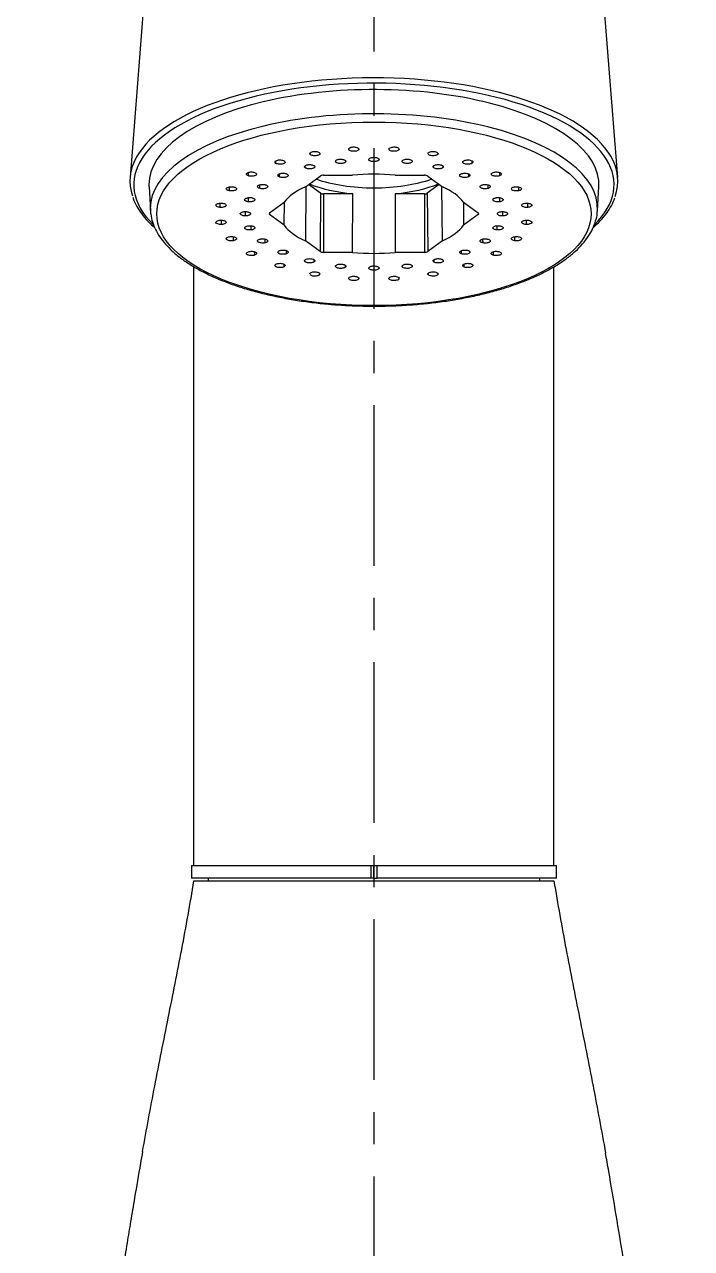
# Model space of a CAD drawing. Extents: x 0 to 1128, y 0 to 827.
# Drawn here: x 191.7 to 243.6, y 543.3 to 638.5 of the extents above; entities that cross this region are included whole.
import ezdxf

# ---------------------------------------------------------------- set-up
doc = ezdxf.new("R2010")
doc.units = 0
doc.header["$LTSCALE"] = 10
doc.header["$MEASUREMENT"] = 0
doc.linetypes.add('CENTER', pattern=[2, 1.25, -0.25, 0.25, -0.25])
doc.layers.get('0').update_dxf_attribs({"linetype": 'CONTINUOUS'})

msp = doc.modelspace()

# ---------------------------------------------------------------- linework, layer by layer
at = {"linetype": 'Continuous'}
for p, q in [((204.847, 689.452), (199.893, 626.624)), ((237.826, 626.624), (232.872, 689.452)), ((213.537, 625.905), (214.674, 626.737)), ((214.933, 626.801), (217.206, 626.801)), ((220.512, 626.801), (222.785, 626.801)), ((223.045, 626.737), (224.182, 625.905)), ((201.365, 625.885), (201.471, 624.05)), ((213.57, 625.929), (213.537, 621.695)), ((214.711, 625.404), (213.782, 626.084)), ((223.937, 626.084), (223.007, 625.404)), ((224.182, 621.695), (224.149, 625.929)), ((236.248, 624.05), (236.354, 625.885)), ((210.748, 623.863), (211.884, 624.695)), ((211.884, 622.905), (211.9, 624.717)), ((214.711, 625.404), (214.674, 620.863)), ((217.211, 625.349), (214.933, 625.349)), ((214.933, 625.349), (214.933, 620.799)), ((217.206, 620.799), (217.211, 625.349)), ((220.507, 625.349), (220.512, 620.799)), ((222.785, 625.349), (220.507, 625.349)), ((222.785, 625.349), (222.785, 620.799)), ((223.007, 625.404), (223.045, 620.863)), ((225.819, 624.717), (225.835, 622.905)), ((225.835, 624.695), (226.971, 623.863)), ((210.749, 623.864), (210.748, 623.737)), ((211.884, 622.905), (210.748, 623.737)), ((226.971, 623.737), (225.835, 622.905)), ((226.97, 623.864), (226.971, 623.737)), ((214.674, 620.863), (213.537, 621.695)), ((224.182, 621.695), (223.045, 620.863)), ((217.206, 620.799), (214.933, 620.799)), ((222.785, 620.799), (220.512, 620.799)), ((204.859, 573.102), (204.859, 619.681)), ((232.859, 573.102), (232.859, 619.681)), ((204.659, 573.102), (204.659, 572.102)), ((204.659, 573.102), (218.609, 573.102)), ((218.609, 573.102), (218.609, 572.102)), ((218.859, 573.102), (219.11, 573.102)), ((218.859, 572.102), (218.859, 573.102)), ((219.109, 572.102), (219.109, 573.102)), ((219.109, 573.102), (233.059, 573.102)), ((233.059, 572.102), (233.059, 573.102)), ((218.609, 572.102), (204.659, 572.102)), ((205.959, 572.102), (205.959, 571.902)), ((218.859, 572.102), (218.609, 572.102)), ((218.859, 572.102), (219.11, 572.102)), ((218.859, 572.102), (218.859, 571.902)), ((233.059, 572.102), (219.109, 572.102)), ((231.759, 571.902), (231.759, 572.102))]:
    msp.add_line(p, q, dxfattribs=at)
for centre, major_axis, start_param, end_param in [((218.859, 626.357), (-18.977, 0), 3.382676, 6.048801), ((218.859, 626.066), (18.678, 0), 0.909548, 2.208594), ((218.859, 626.066), (-17.5, 0), 3.117245, 6.283185), ((218.859, 626.066), (18.678, 0), 2.208594, 3.546811), ((218.859, 626.066), (18.678, 0), 5.875991, 7.192733), ((218.859, 624.229), (-17.394, 0), 3.117245, 6.283185), ((218.859, 626.357), (-18.977, 0), 6.048801, 6.428817), ((218.859, 626.357), (-18.977, 0), 2.990721, 3.382676), ((214.933, 626.674), (-0.3, 0), 4.712389, 5.759587), ((218.859, 623.8), (-7.29, 0), 4.483645, 4.941133), ((222.785, 626.674), (-0.3, 0), 3.665191, 4.712389), ((218.859, 626.066), (-17.5, 0), 0, 0.024347), ((218.859, 623.8), (-7.29, 0), 5.530843, 5.98833), ((218.859, 628.332), (7.246, 0), 3.946482, 4.482955), ((218.859, 628.785), (-7.025, 0), 0.87513, 1.570796), ((218.859, 628.785), (-7.025, 0), 1.570796, 2.266463), ((218.859, 628.332), (7.246, 0), 4.941823, 5.478296), ((218.859, 623.8), (-7.29, 0), 3.436448, 3.893935), ((214.933, 625.458), (-0.256, 0), 0.523599, 1.570796), ((222.785, 625.458), (-0.256, 0), 1.570796, 2.617994), ((218.859, 624.229), (-17.394, 0), 0, 0.016592), ((218.859, 624.229), (-17.394, 0), 0.016592, 0.024347), ((211.007, 623.8), (-0.3, 0), 5.759587, 6.806784), ((226.711, 623.8), (-0.3, 0), 2.617994, 3.665191), ((218.859, 624.229), (-17.394, 0), 3.107232, 3.117245), ((218.859, 623.8), (-7.29, 0), 0.294855, 0.752342), ((218.859, 623.8), (-7.29, 0), 2.38925, 2.846738), ((214.933, 620.926), (-0.3, 0), 0.523599, 1.570796), ((222.785, 620.926), (-0.3, 0), 1.570796, 2.617994), ((218.859, 623.8), (-7.29, 0), 1.342053, 1.79954)]:
    msp.add_ellipse(centre, major_axis=major_axis, ratio=0.422618, start_param=start_param, end_param=end_param, dxfattribs=at)
msp.add_ellipse((218.859, 623.8), major_axis=(-16.894, 0), ratio=0.422618, dxfattribs=at)
at = {"color": 1, "linetype": 'CENTER'}
msp.add_open_spline([(218.859, 784.945), (218.859, 705.348), (218.859, 700.348), (218.859, 280.794)], degree=1, knots=[-0.749312, -0.749312, 0, 0.050224, 0.989614, 0.989614], dxfattribs=at)
at = {"linetype": 'Continuous'}
for points, degree in [([(213.898, 628.421), (213.858, 628.462), (213.873, 628.556), (214.096, 628.66), (214.428, 628.653), (214.597, 628.591), (214.637, 628.55)], 3), ([(213.898, 628.421), (213.897, 628.452), (213.895, 628.483), (213.894, 628.514)], 3), ([(216.897, 628.806), (216.883, 628.85), (216.956, 628.939), (217.235, 629.016), (217.551, 628.972), (217.676, 628.894), (217.69, 628.85)], 3), ([(220.029, 628.85), (220.043, 628.894), (220.168, 628.972), (220.484, 629.016), (220.763, 628.939), (220.836, 628.85), (220.822, 628.806)], 3), ([(223.052, 628.479), (223.05, 628.503), (223.06, 628.528), (223.082, 628.55)], 3), ([(223.082, 628.55), (223.122, 628.591), (223.291, 628.653), (223.623, 628.66), (223.845, 628.556), (223.861, 628.462), (223.821, 628.421)], 3), ([(223.825, 628.514), (223.823, 628.483), (223.822, 628.452), (223.821, 628.421)], 3), ([(211.237, 627.72), (211.173, 627.756), (211.131, 627.848), (211.282, 627.973), (211.607, 628.003), (211.808, 627.961), (211.872, 627.926)], 3), ([(211.237, 627.72), (211.235, 627.779), (211.233, 627.838), (211.232, 627.896)], 3), ([(213.513, 627.375), (213.512, 627.428), (213.511, 627.481), (213.51, 627.534)], 3), ([(215.885, 627.838), (215.885, 627.855), (215.884, 627.873), (215.884, 627.89)], 3), ([(221.835, 627.896), (221.835, 627.877), (221.834, 627.858), (221.834, 627.838)], 3), ([(224.208, 627.533), (224.208, 627.48), (224.207, 627.428), (224.206, 627.375)], 3), ([(225.847, 627.926), (225.911, 627.961), (226.112, 628.003), (226.437, 627.973), (226.588, 627.848), (226.546, 627.756), (226.482, 627.72)], 3), ([(226.487, 627.896), (226.486, 627.838), (226.484, 627.779), (226.482, 627.72)], 3), ([(209.096, 626.753), (209.013, 626.78), (208.915, 626.865), (208.984, 627.002), (209.28, 627.066), (209.5, 627.048), (209.583, 627.021)], 3), ([(209.096, 626.753), (209.094, 626.837), (209.092, 626.922), (209.09, 627.006)], 3), ([(211.506, 626.669), (211.504, 626.747), (211.503, 626.826), (211.502, 626.904)], 3), ([(223.459, 627.466), (223.46, 627.458), (223.46, 627.45)], 2), ([(226.217, 626.905), (226.216, 626.826), (226.214, 626.747), (226.213, 626.669)], 3), ([(228.136, 627.021), (228.219, 627.048), (228.439, 627.066), (228.735, 627.002), (228.804, 626.865), (228.706, 626.78), (228.623, 626.753)], 3), ([(228.629, 627.006), (228.627, 626.922), (228.625, 626.837), (228.623, 626.753)], 3), ([(207.62, 625.585), (207.523, 625.601), (207.377, 625.673), (207.359, 625.813), (207.606, 625.907), (207.829, 625.914), (207.926, 625.897)], 3), ([(207.62, 625.585), (207.618, 625.687), (207.617, 625.789), (207.615, 625.891)], 3), ([(209.999, 625.767), (209.998, 625.862), (209.997, 625.958), (209.996, 626.053)], 3), ([(227.722, 626.053), (227.722, 625.957), (227.721, 625.862), (227.72, 625.767)], 3), ([(229.793, 625.897), (229.89, 625.914), (230.113, 625.907), (230.36, 625.813), (230.342, 625.673), (230.196, 625.601), (230.099, 625.585)], 3), ([(230.104, 625.891), (230.102, 625.789), (230.101, 625.687), (230.099, 625.585)], 3), ([(209.097, 624.73), (209.096, 624.838), (209.096, 624.946), (209.095, 625.054)], 3), ([(228.624, 625.053), (228.623, 624.945), (228.623, 624.838), (228.622, 624.73)], 3), ([(206.91, 624.294), (206.806, 624.3), (206.621, 624.353), (206.518, 624.487), (206.699, 624.604), (206.91, 624.635), (207.014, 624.63)], 3), ([(206.91, 624.294), (206.909, 624.402), (206.909, 624.509), (206.908, 624.616)], 3), ([(208.859, 623.631), (208.859, 623.744), (208.859, 623.856), (208.859, 623.969)], 3), ([(228.859, 623.969), (228.859, 623.856), (228.859, 623.744), (228.859, 623.631)], 3), ([(230.705, 624.63), (230.808, 624.635), (231.02, 624.604), (231.201, 624.487), (231.098, 624.353), (230.913, 624.3), (230.809, 624.294)], 3), ([(230.811, 624.616), (230.81, 624.509), (230.81, 624.402), (230.809, 624.294)], 3), ([(207.014, 622.97), (206.91, 622.965), (206.699, 622.996), (206.518, 623.113), (206.621, 623.247), (206.806, 623.3), (206.91, 623.306)], 3), ([(207.014, 622.97), (207.015, 623.078), (207.015, 623.186), (207.016, 623.294)], 3), ([(209.304, 622.543), (209.304, 622.651), (209.305, 622.759), (209.305, 622.867)], 3), ([(228.414, 622.867), (228.414, 622.759), (228.415, 622.651), (228.415, 622.543)], 3), ([(230.703, 623.294), (230.703, 623.186), (230.704, 623.078), (230.705, 622.97)], 3), ([(230.809, 623.306), (230.913, 623.3), (231.098, 623.247), (231.201, 623.113), (231.02, 622.996), (230.808, 622.965), (230.705, 622.97)], 3), ([(207.926, 621.703), (207.829, 621.686), (207.606, 621.693), (207.359, 621.787), (207.377, 621.927), (207.523, 621.998), (207.62, 622.015)], 3), ([(207.926, 621.703), (207.928, 621.807), (207.929, 621.91), (207.931, 622.013)], 3), ([(210.399, 621.54), (210.4, 621.637), (210.401, 621.734), (210.402, 621.831)], 3), ([(227.317, 621.831), (227.318, 621.734), (227.319, 621.637), (227.32, 621.54)], 3), ([(229.788, 622.013), (229.79, 621.91), (229.791, 621.807), (229.793, 621.703)], 3), ([(230.099, 622.015), (230.196, 621.998), (230.342, 621.927), (230.36, 621.787), (230.113, 621.693), (229.89, 621.686), (229.793, 621.703)], 3), ([(212.071, 620.692), (212.072, 620.77), (212.073, 620.848), (212.074, 620.927)], 3), ([(225.644, 620.926), (225.646, 620.848), (225.647, 620.77), (225.648, 620.692)], 3), ([(209.583, 620.579), (209.5, 620.552), (209.28, 620.534), (208.984, 620.598), (208.915, 620.735), (209.013, 620.82), (209.096, 620.847)], 3), ([(209.583, 620.579), (209.585, 620.663), (209.587, 620.748), (209.589, 620.832)], 3), ([(214.206, 620.055), (214.207, 620.11), (214.208, 620.164), (214.209, 620.218)], 3), ([(223.51, 620.222), (223.511, 620.166), (223.512, 620.111), (223.513, 620.055)], 3), ([(228.13, 620.832), (228.132, 620.748), (228.134, 620.663), (228.136, 620.579)], 3), ([(228.623, 620.847), (228.706, 620.82), (228.804, 620.735), (228.735, 620.598), (228.439, 620.534), (228.219, 620.552), (228.136, 620.579)], 3), ([(211.872, 619.674), (211.808, 619.639), (211.607, 619.597), (211.282, 619.626), (211.131, 619.752), (211.173, 619.844), (211.237, 619.879)], 3), ([(211.872, 619.674), (211.873, 619.733), (211.875, 619.793), (211.877, 619.853)], 3), ([(213.872, 619.117), (213.87, 619.138), (213.878, 619.16), (213.898, 619.179)], 3), ([(214.637, 619.05), (214.638, 619.082), (214.639, 619.114), (214.64, 619.147)], 3), ([(216.658, 619.674), (216.658, 619.701), (216.659, 619.727), (216.659, 619.754)], 3), ([(221.06, 619.749), (221.06, 619.724), (221.061, 619.699), (221.061, 619.674)], 3), ([(223.079, 619.147), (223.08, 619.114), (223.081, 619.082), (223.082, 619.05)], 3), ([(223.821, 619.179), (223.861, 619.138), (223.845, 619.044), (223.623, 618.94), (223.291, 618.947), (223.122, 619.009), (223.082, 619.05)], 3), ([(225.842, 619.853), (225.844, 619.793), (225.845, 619.733), (225.847, 619.674)], 3), ([(226.482, 619.879), (226.546, 619.844), (226.588, 619.752), (226.437, 619.626), (226.112, 619.597), (225.911, 619.639), (225.847, 619.674)], 3), ([(217.69, 618.75), (217.676, 618.706), (217.551, 618.628), (217.235, 618.584), (216.956, 618.661), (216.883, 618.75), (216.897, 618.794)], 3), ([(220.026, 618.823), (220.027, 618.799), (220.028, 618.774), (220.029, 618.75)], 3), ([(220.822, 618.794), (220.836, 618.75), (220.763, 618.661), (220.484, 618.584), (220.168, 618.628), (220.043, 618.706), (220.029, 618.75)], 3)]:
    msp.add_open_spline(points, degree=degree, dxfattribs=at)
for points, degree, knots in [([(214.637, 628.55), (214.677, 628.509), (214.677, 628.438), (214.557, 628.363), (214.424, 628.325), (214.267, 628.312), (214.058, 628.329), (213.938, 628.38), (213.898, 628.421)], 3, [0, 0, 0, 0, 0.25, 0.375, 0.5, 0.625, 0.75, 1, 1, 1, 1]), ([(217.69, 628.85), (217.703, 628.806), (217.659, 628.737), (217.498, 628.678), (217.347, 628.656), (217.187, 628.661), (216.995, 628.7), (216.91, 628.762), (216.897, 628.806)], 3, [0, 0, 0, 0, 0.25, 0.375, 0.5, 0.625, 0.75, 1, 1, 1, 1]), ([(220.822, 628.806), (220.809, 628.762), (220.724, 628.7), (220.532, 628.661), (220.372, 628.656), (220.221, 628.678), (220.06, 628.737), (220.016, 628.806), (220.029, 628.85)], 3, [0, 0, 0, 0, 0.25, 0.375, 0.5, 0.625, 0.75, 1, 1, 1, 1]), ([(211.872, 627.926), (211.935, 627.891), (211.979, 627.822), (211.909, 627.737), (211.804, 627.686), (211.66, 627.656), (211.448, 627.65), (211.301, 627.685), (211.237, 627.72)], 3, [0, 0, 0, 0, 0.25, 0.375, 0.5, 0.625, 0.75, 1, 1, 1, 1]), ([(213.513, 627.375), (213.493, 627.39), (213.479, 627.407), (213.465, 627.441), (213.464, 627.458), (213.474, 627.494), (213.487, 627.514), (213.527, 627.551), (213.556, 627.57), (213.619, 627.596), (213.651, 627.605), (213.719, 627.619), (213.756, 627.623), (213.833, 627.627), (213.874, 627.627), (213.962, 627.621), (214.01, 627.614), (214.098, 627.595), (214.139, 627.581), (214.185, 627.559), (214.196, 627.552), (214.206, 627.544)], 3, [0, 0, 0, 0, 0.098419, 0.098419, 0.19608, 0.19608, 0.308437, 0.308437, 0.432746, 0.432746, 0.523463, 0.523463, 0.613899, 0.613899, 0.711966, 0.711966, 0.829314, 0.829314, 0.952921, 0.952921, 1, 1, 1, 1]), ([(214.206, 627.544), (214.228, 627.528), (214.244, 627.51), (214.26, 627.472), (214.261, 627.453), (214.248, 627.415), (214.233, 627.397), (214.19, 627.364), (214.163, 627.349), (214.097, 627.323), (214.057, 627.312), (213.975, 627.297), (213.931, 627.293), (213.842, 627.29), (213.796, 627.292), (213.709, 627.302), (213.668, 627.311), (213.594, 627.332), (213.562, 627.346), (213.527, 627.366), (213.52, 627.37), (213.513, 627.375)], 3, [0, 0, 0, 0, 0.108268, 0.108268, 0.215005, 0.215005, 0.324394, 0.324394, 0.429287, 0.429287, 0.539796, 0.539796, 0.644341, 0.644341, 0.753781, 0.753781, 0.860706, 0.860706, 0.967663, 0.967663, 1, 1, 1, 1]), ([(215.885, 627.838), (215.874, 627.855), (215.871, 627.873), (215.878, 627.907), (215.888, 627.923), (215.92, 627.958), (215.944, 627.975), (216.006, 628.007), (216.045, 628.021), (216.123, 628.04), (216.159, 628.045), (216.232, 628.051), (216.271, 628.051), (216.348, 628.046), (216.388, 628.041), (216.469, 628.026), (216.511, 628.015), (216.584, 627.986), (216.616, 627.969), (216.646, 627.942), (216.653, 627.934), (216.658, 627.926)], 3, [0, 0, 0, 0, 0.098419, 0.098419, 0.19608, 0.19608, 0.308437, 0.308437, 0.432746, 0.432746, 0.523463, 0.523463, 0.613899, 0.613899, 0.711966, 0.711966, 0.829314, 0.829314, 0.952921, 0.952921, 1, 1, 1, 1]), ([(216.658, 627.926), (216.669, 627.907), (216.673, 627.888), (216.666, 627.85), (216.655, 627.831), (216.619, 627.797), (216.593, 627.78), (216.532, 627.753), (216.496, 627.741), (216.417, 627.724), (216.372, 627.717), (216.283, 627.712), (216.238, 627.713), (216.151, 627.72), (216.107, 627.727), (216.029, 627.746), (215.994, 627.759), (215.937, 627.788), (215.914, 627.804), (215.893, 627.827), (215.888, 627.833), (215.885, 627.838)], 3, [0, 0, 0, 0, 0.108268, 0.108268, 0.215005, 0.215005, 0.324394, 0.324394, 0.429287, 0.429287, 0.539796, 0.539796, 0.644341, 0.644341, 0.753781, 0.753781, 0.860706, 0.860706, 0.967663, 0.967663, 1, 1, 1, 1]), ([(218.459, 628.026), (218.459, 628.043), (218.467, 628.061), (218.495, 628.093), (218.515, 628.108), (218.566, 628.137), (218.6, 628.151), (218.679, 628.176), (218.727, 628.185), (218.812, 628.195), (218.851, 628.196), (218.925, 628.193), (218.962, 628.189), (219.034, 628.176), (219.069, 628.167), (219.139, 628.144), (219.172, 628.128), (219.225, 628.093), (219.245, 628.072), (219.258, 628.043), (219.259, 628.034), (219.259, 628.026)], 3, [0, 0, 0, 0, 0.098419, 0.098419, 0.19608, 0.19608, 0.308437, 0.308437, 0.432746, 0.432746, 0.523463, 0.523463, 0.613899, 0.613899, 0.711966, 0.711966, 0.829314, 0.829314, 0.952921, 0.952921, 1, 1, 1, 1]), ([(219.259, 628.026), (219.259, 628.007), (219.251, 627.988), (219.221, 627.952), (219.199, 627.935), (219.143, 627.905), (219.108, 627.892), (219.032, 627.873), (218.99, 627.866), (218.903, 627.857), (218.856, 627.856), (218.767, 627.861), (218.724, 627.866), (218.644, 627.883), (218.605, 627.894), (218.542, 627.921), (218.517, 627.937), (218.479, 627.972), (218.466, 627.99), (218.46, 628.015), (218.459, 628.02), (218.459, 628.026)], 3, [0, 0, 0, 0, 0.108268, 0.108268, 0.215005, 0.215005, 0.324394, 0.324394, 0.429287, 0.429287, 0.539796, 0.539796, 0.644341, 0.644341, 0.753781, 0.753781, 0.860706, 0.860706, 0.967663, 0.967663, 1, 1, 1, 1]), ([(221.834, 627.838), (221.822, 627.82), (221.803, 627.802), (221.752, 627.771), (221.72, 627.757), (221.648, 627.735), (221.606, 627.726), (221.52, 627.715), (221.476, 627.713), (221.386, 627.714), (221.34, 627.718), (221.257, 627.733), (221.219, 627.743), (221.151, 627.767), (221.121, 627.782), (221.077, 627.816), (221.062, 627.834), (221.047, 627.871), (221.046, 627.89), (221.055, 627.915), (221.058, 627.92), (221.061, 627.926)], 3, [0, 0, 0, 0, 0.108268, 0.108268, 0.215005, 0.215005, 0.324394, 0.324394, 0.429287, 0.429287, 0.539796, 0.539796, 0.644341, 0.644341, 0.753781, 0.753781, 0.860706, 0.860706, 0.967663, 0.967663, 1, 1, 1, 1]), ([(221.061, 627.926), (221.072, 627.942), (221.09, 627.958), (221.136, 627.986), (221.165, 627.999), (221.233, 628.022), (221.274, 628.032), (221.365, 628.046), (221.417, 628.05), (221.505, 628.05), (221.543, 628.047), (221.613, 628.036), (221.647, 628.028), (221.708, 628.008), (221.737, 627.995), (221.789, 627.965), (221.812, 627.946), (221.842, 627.906), (221.849, 627.884), (221.842, 627.855), (221.839, 627.846), (221.834, 627.838)], 3, [0, 0, 0, 0, 0.098419, 0.098419, 0.19608, 0.19608, 0.308437, 0.308437, 0.432746, 0.432746, 0.523463, 0.523463, 0.613899, 0.613899, 0.711966, 0.711966, 0.829314, 0.829314, 0.952921, 0.952921, 1, 1, 1, 1]), ([(223.821, 628.421), (223.781, 628.38), (223.661, 628.329), (223.452, 628.312), (223.294, 628.325), (223.162, 628.363), (223.102, 628.4), (223.082, 628.421)], 3, [0, 0, 0, 0, 0.333354, 0.500032, 0.666709, 0.833386, 1, 1, 1, 1]), ([(224.206, 627.375), (224.183, 627.359), (224.153, 627.344), (224.085, 627.319), (224.046, 627.309), (223.962, 627.295), (223.916, 627.292), (223.827, 627.291), (223.783, 627.293), (223.697, 627.304), (223.655, 627.313), (223.584, 627.336), (223.553, 627.35), (223.503, 627.381), (223.483, 627.399), (223.461, 627.436), (223.457, 627.456), (223.465, 627.493), (223.476, 627.512), (223.5, 627.534), (223.506, 627.539), (223.513, 627.544)], 3, [0, 0, 0, 0, 0.108268, 0.108268, 0.215005, 0.215005, 0.324394, 0.324394, 0.429287, 0.429287, 0.539796, 0.539796, 0.644341, 0.644341, 0.753781, 0.753781, 0.860706, 0.860706, 0.967663, 0.967663, 1, 1, 1, 1]), ([(223.513, 627.544), (223.533, 627.559), (223.561, 627.573), (223.622, 627.595), (223.658, 627.604), (223.737, 627.618), (223.783, 627.623), (223.88, 627.627), (223.933, 627.626), (224.018, 627.616), (224.053, 627.609), (224.114, 627.591), (224.141, 627.579), (224.188, 627.553), (224.208, 627.538), (224.24, 627.503), (224.251, 627.482), (224.255, 627.44), (224.248, 627.418), (224.224, 627.39), (224.216, 627.383), (224.206, 627.375)], 3, [0, 0, 0, 0, 0.098419, 0.098419, 0.19608, 0.19608, 0.308437, 0.308437, 0.432746, 0.432746, 0.523463, 0.523463, 0.613899, 0.613899, 0.711966, 0.711966, 0.829314, 0.829314, 0.952921, 0.952921, 1, 1, 1, 1]), ([(226.482, 627.72), (226.418, 627.685), (226.271, 627.65), (226.059, 627.656), (225.914, 627.686), (225.81, 627.737), (225.74, 627.822), (225.783, 627.891), (225.847, 627.926)], 3, [0, 0, 0, 0, 0.25, 0.375, 0.5, 0.625, 0.75, 1, 1, 1, 1]), ([(209.583, 627.021), (209.666, 626.994), (209.75, 626.932), (209.735, 626.842), (209.665, 626.782), (209.544, 626.737), (209.342, 626.708), (209.179, 626.726), (209.096, 626.753)], 3, [0, 0, 0, 0, 0.25, 0.375, 0.5, 0.625, 0.75, 1, 1, 1, 1]), ([(211.506, 626.669), (211.477, 626.681), (211.453, 626.695), (211.419, 626.726), (211.408, 626.743), (211.395, 626.779), (211.395, 626.799), (211.411, 626.84), (211.428, 626.861), (211.473, 626.893), (211.498, 626.906), (211.555, 626.926), (211.588, 626.934), (211.661, 626.947), (211.701, 626.951), (211.789, 626.955), (211.839, 626.954), (211.936, 626.945), (211.984, 626.936), (212.042, 626.919), (212.057, 626.914), (212.071, 626.908)], 3, [0, 0, 0, 0, 0.098419, 0.098419, 0.19608, 0.19608, 0.308437, 0.308437, 0.432746, 0.432746, 0.523463, 0.523463, 0.613899, 0.613899, 0.711966, 0.711966, 0.829314, 0.829314, 0.952921, 0.952921, 1, 1, 1, 1]), ([(212.071, 626.908), (212.103, 626.894), (212.13, 626.878), (212.168, 626.844), (212.181, 626.826), (212.191, 626.788), (212.188, 626.768), (212.167, 626.731), (212.15, 626.714), (212.102, 626.682), (212.07, 626.667), (211.999, 626.644), (211.96, 626.635), (211.876, 626.622), (211.83, 626.619), (211.739, 626.62), (211.694, 626.623), (211.611, 626.636), (211.571, 626.645), (211.525, 626.661), (211.515, 626.665), (211.506, 626.669)], 3, [0, 0, 0, 0, 0.108268, 0.108268, 0.215005, 0.215005, 0.324394, 0.324394, 0.429287, 0.429287, 0.539796, 0.539796, 0.644341, 0.644341, 0.753781, 0.753781, 0.860706, 0.860706, 0.967663, 0.967663, 1, 1, 1, 1]), ([(226.213, 626.669), (226.181, 626.655), (226.143, 626.644), (226.063, 626.628), (226.019, 626.622), (225.929, 626.618), (225.882, 626.619), (225.796, 626.628), (225.754, 626.636), (225.678, 626.656), (225.643, 626.669), (225.588, 626.699), (225.567, 626.716), (225.538, 626.751), (225.53, 626.771), (225.531, 626.809), (225.54, 626.828), (225.57, 626.863), (225.592, 626.88), (225.629, 626.899), (225.638, 626.904), (225.648, 626.908)], 3, [0, 0, 0, 0, 0.108268, 0.108268, 0.215005, 0.215005, 0.324394, 0.324394, 0.429287, 0.429287, 0.539796, 0.539796, 0.644341, 0.644341, 0.753781, 0.753781, 0.860706, 0.860706, 0.967663, 0.967663, 1, 1, 1, 1]), ([(225.648, 626.908), (225.676, 626.92), (225.711, 626.93), (225.784, 626.944), (225.824, 626.949), (225.909, 626.955), (225.957, 626.954), (226.053, 626.948), (226.103, 626.941), (226.179, 626.922), (226.209, 626.911), (226.257, 626.887), (226.276, 626.873), (226.305, 626.842), (226.315, 626.825), (226.324, 626.788), (226.322, 626.767), (226.301, 626.726), (226.28, 626.705), (226.24, 626.681), (226.227, 626.675), (226.213, 626.669)], 3, [0, 0, 0, 0, 0.098419, 0.098419, 0.19608, 0.19608, 0.308437, 0.308437, 0.432746, 0.432746, 0.523463, 0.523463, 0.613899, 0.613899, 0.711966, 0.711966, 0.829314, 0.829314, 0.952921, 0.952921, 1, 1, 1, 1]), ([(228.623, 626.753), (228.54, 626.726), (228.376, 626.708), (228.175, 626.737), (228.054, 626.782), (227.984, 626.842), (227.969, 626.932), (228.053, 626.994), (228.136, 627.021)], 3, [0, 0, 0, 0, 0.25, 0.375, 0.5, 0.625, 0.75, 1, 1, 1, 1]), ([(207.926, 625.897), (208.023, 625.88), (208.142, 625.829), (208.182, 625.741), (208.152, 625.674), (208.062, 625.618), (207.886, 625.568), (207.717, 625.568), (207.62, 625.585)], 3, [0, 0, 0, 0, 0.25, 0.375, 0.5, 0.625, 0.75, 1, 1, 1, 1]), ([(209.999, 625.767), (209.964, 625.775), (209.932, 625.787), (209.88, 625.813), (209.859, 625.828), (209.825, 625.861), (209.813, 625.881), (209.803, 625.922), (209.807, 625.944), (209.831, 625.98), (209.847, 625.995), (209.89, 626.021), (209.917, 626.032), (209.979, 626.052), (210.015, 626.06), (210.098, 626.074), (210.147, 626.078), (210.246, 626.08), (210.298, 626.077), (210.364, 626.067), (210.382, 626.064), (210.399, 626.059)], 3, [0, 0, 0, 0, 0.098419, 0.098419, 0.19608, 0.19608, 0.308437, 0.308437, 0.432746, 0.432746, 0.523463, 0.523463, 0.613899, 0.613899, 0.711966, 0.711966, 0.829314, 0.829314, 0.952921, 0.952921, 1, 1, 1, 1]), ([(210.399, 626.059), (210.438, 626.05), (210.474, 626.037), (210.532, 626.008), (210.555, 625.992), (210.588, 625.957), (210.598, 625.937), (210.6, 625.899), (210.594, 625.881), (210.567, 625.844), (210.546, 625.827), (210.492, 625.796), (210.459, 625.784), (210.385, 625.762), (210.343, 625.754), (210.255, 625.745), (210.21, 625.743), (210.121, 625.746), (210.076, 625.751), (210.023, 625.761), (210.011, 625.764), (209.999, 625.767)], 3, [0, 0, 0, 0, 0.108268, 0.108268, 0.215005, 0.215005, 0.324394, 0.324394, 0.429287, 0.429287, 0.539796, 0.539796, 0.644341, 0.644341, 0.753781, 0.753781, 0.860706, 0.860706, 0.967663, 0.967663, 1, 1, 1, 1]), ([(227.72, 625.767), (227.681, 625.757), (227.637, 625.75), (227.549, 625.744), (227.503, 625.743), (227.414, 625.749), (227.37, 625.755), (227.291, 625.773), (227.256, 625.785), (227.195, 625.813), (227.169, 625.829), (227.135, 625.864), (227.124, 625.883), (227.118, 625.92), (227.122, 625.94), (227.147, 625.977), (227.166, 625.994), (227.217, 626.025), (227.249, 626.039), (227.296, 626.053), (227.308, 626.057), (227.32, 626.059)], 3, [0, 0, 0, 0, 0.108268, 0.108268, 0.215005, 0.215005, 0.324394, 0.324394, 0.429287, 0.429287, 0.539796, 0.539796, 0.644341, 0.644341, 0.753781, 0.753781, 0.860706, 0.860706, 0.967663, 0.967663, 1, 1, 1, 1]), ([(227.32, 626.059), (227.355, 626.068), (227.394, 626.074), (227.474, 626.08), (227.515, 626.08), (227.601, 626.076), (227.647, 626.071), (227.736, 626.054), (227.779, 626.041), (227.841, 626.015), (227.863, 626.001), (227.895, 625.973), (227.905, 625.957), (227.915, 625.924), (227.914, 625.907), (227.9, 625.87), (227.885, 625.85), (227.839, 625.812), (227.807, 625.795), (227.753, 625.776), (227.737, 625.771), (227.72, 625.767)], 3, [0, 0, 0, 0, 0.098419, 0.098419, 0.19608, 0.19608, 0.308437, 0.308437, 0.432746, 0.432746, 0.523463, 0.523463, 0.613899, 0.613899, 0.711966, 0.711966, 0.829314, 0.829314, 0.952921, 0.952921, 1, 1, 1, 1]), ([(230.099, 625.585), (230.002, 625.568), (229.833, 625.568), (229.656, 625.618), (229.566, 625.674), (229.537, 625.741), (229.577, 625.829), (229.696, 625.88), (229.793, 625.897)], 3, [0, 0, 0, 0, 0.25, 0.375, 0.5, 0.625, 0.75, 1, 1, 1, 1]), ([(200.104, 625.094), (200.115, 625.055), (200.185, 624.812), (200.408, 624.375), (200.783, 623.788), (201.255, 623.229), (201.625, 622.871), (201.818, 622.701)], 3, [0, 0, 0, 0, 0.046528, 0.285707, 0.52718, 0.77093, 1, 1, 1, 1]), ([(209.097, 624.73), (209.058, 624.735), (209.02, 624.743), (208.954, 624.762), (208.924, 624.774), (208.87, 624.803), (208.847, 624.82), (208.812, 624.859), (208.802, 624.881), (208.803, 624.918), (208.81, 624.934), (208.835, 624.964), (208.854, 624.978), (208.902, 625.004), (208.932, 625.016), (209.004, 625.038), (209.048, 625.048), (209.143, 625.06), (209.195, 625.063), (209.265, 625.061), (209.285, 625.059), (209.304, 625.057)], 3, [0, 0, 0, 0, 0.098419, 0.098419, 0.19608, 0.19608, 0.308437, 0.308437, 0.432746, 0.432746, 0.523463, 0.523463, 0.613899, 0.613899, 0.711966, 0.711966, 0.829314, 0.829314, 0.952921, 0.952921, 1, 1, 1, 1]), ([(209.304, 625.057), (209.347, 625.052), (209.389, 625.044), (209.463, 625.022), (209.496, 625.009), (209.55, 624.978), (209.57, 624.961), (209.595, 624.924), (209.601, 624.906), (209.598, 624.868), (209.588, 624.848), (209.554, 624.813), (209.53, 624.797), (209.472, 624.769), (209.436, 624.756), (209.358, 624.737), (209.314, 624.731), (209.227, 624.724), (209.181, 624.724), (209.123, 624.728), (209.11, 624.729), (209.097, 624.73)], 3, [0, 0, 0, 0, 0.108268, 0.108268, 0.215005, 0.215005, 0.324394, 0.324394, 0.429287, 0.429287, 0.539796, 0.539796, 0.644341, 0.644341, 0.753781, 0.753781, 0.860706, 0.860706, 0.967663, 0.967663, 1, 1, 1, 1]), ([(228.622, 624.73), (228.579, 624.726), (228.532, 624.724), (228.443, 624.727), (228.399, 624.732), (228.316, 624.747), (228.277, 624.758), (228.213, 624.784), (228.186, 624.799), (228.143, 624.832), (228.129, 624.851), (228.117, 624.889), (228.118, 624.908), (228.135, 624.945), (228.151, 624.963), (228.197, 624.996), (228.227, 625.011), (228.295, 625.035), (228.335, 625.045), (228.389, 625.054), (228.402, 625.056), (228.415, 625.057)], 3, [0, 0, 0, 0, 0.108268, 0.108268, 0.215005, 0.215005, 0.324394, 0.324394, 0.429287, 0.429287, 0.539796, 0.539796, 0.644341, 0.644341, 0.753781, 0.753781, 0.860706, 0.860706, 0.967663, 0.967663, 1, 1, 1, 1]), ([(228.415, 625.057), (228.454, 625.062), (228.496, 625.063), (228.577, 625.06), (228.617, 625.056), (228.697, 625.042), (228.738, 625.032), (228.813, 625.006), (228.848, 624.989), (228.891, 624.957), (228.905, 624.941), (228.918, 624.91), (228.918, 624.894), (228.907, 624.861), (228.896, 624.845), (228.859, 624.81), (228.832, 624.793), (228.765, 624.762), (228.724, 624.748), (228.66, 624.736), (228.641, 624.733), (228.622, 624.73)], 3, [0, 0, 0, 0, 0.098419, 0.098419, 0.19608, 0.19608, 0.308437, 0.308437, 0.432746, 0.432746, 0.523463, 0.523463, 0.613899, 0.613899, 0.711966, 0.711966, 0.829314, 0.829314, 0.952921, 0.952921, 1, 1, 1, 1]), ([(235.917, 622.715), (236.062, 622.843), (236.395, 623.16), (236.852, 623.678), (237.253, 624.273), (237.498, 624.732), (237.581, 624.995), (237.597, 625.05)], 3, [0, 0, 0, 0, 0.177082, 0.430146, 0.682327, 0.932862, 1, 1, 1, 1]), ([(201.48, 624.115), (201.479, 623.997), (201.495, 623.679), (201.62, 623.163), (201.854, 622.575), (202.191, 621.999), (202.629, 621.436), (203.165, 620.889), (203.799, 620.364), (204.524, 619.863), (205.336, 619.39), (206.228, 618.949), (207.193, 618.54), (208.227, 618.167), (209.323, 617.83), (210.474, 617.532), (211.675, 617.273), (212.917, 617.055), (214.193, 616.88), (215.497, 616.747), (216.821, 616.657), (217.945, 616.619), (218.625, 616.613), (218.859, 616.613)], 3, [0, 0, 0, 0, 0.027632, 0.074891, 0.122448, 0.170701, 0.219789, 0.269605, 0.319908, 0.370456, 0.42107, 0.471638, 0.522126, 0.57253, 0.622854, 0.673107, 0.7233, 0.773446, 0.823553, 0.873631, 0.923687, 0.973731, 1, 1, 1, 1]), ([(207.014, 624.63), (207.118, 624.624), (207.265, 624.588), (207.358, 624.507), (207.369, 624.439), (207.317, 624.375), (207.177, 624.307), (207.014, 624.289), (206.91, 624.294)], 3, [0, 0, 0, 0, 0.25, 0.375, 0.5, 0.625, 0.75, 1, 1, 1, 1]), ([(208.859, 623.631), (208.819, 623.631), (208.778, 623.634), (208.702, 623.646), (208.666, 623.654), (208.596, 623.676), (208.563, 623.69), (208.506, 623.724), (208.483, 623.744), (208.461, 623.78), (208.457, 623.796), (208.464, 623.828), (208.474, 623.843), (208.504, 623.874), (208.526, 623.889), (208.582, 623.918), (208.618, 623.932), (208.702, 623.955), (208.751, 623.963), (208.82, 623.968), (208.84, 623.969), (208.859, 623.969)], 3, [0, 0, 0, 0, 0.098419, 0.098419, 0.19608, 0.19608, 0.308437, 0.308437, 0.432746, 0.432746, 0.523463, 0.523463, 0.613899, 0.613899, 0.711966, 0.711966, 0.829314, 0.829314, 0.952921, 0.952921, 1, 1, 1, 1]), ([(208.859, 623.969), (208.905, 623.969), (208.95, 623.966), (209.035, 623.953), (209.075, 623.944), (209.145, 623.92), (209.176, 623.905), (209.222, 623.873), (209.239, 623.855), (209.26, 623.818), (209.262, 623.798), (209.251, 623.761), (209.238, 623.743), (209.199, 623.709), (209.172, 623.693), (209.107, 623.666), (209.069, 623.655), (208.989, 623.639), (208.945, 623.634), (208.887, 623.631), (208.873, 623.631), (208.859, 623.631)], 3, [0, 0, 0, 0, 0.108268, 0.108268, 0.215005, 0.215005, 0.324394, 0.324394, 0.429287, 0.429287, 0.539796, 0.539796, 0.644341, 0.644341, 0.753781, 0.753781, 0.860706, 0.860706, 0.967663, 0.967663, 1, 1, 1, 1]), ([(218.859, 616.613), (219.094, 616.613), (219.775, 616.619), (220.9, 616.657), (222.223, 616.747), (223.526, 616.88), (224.802, 617.055), (226.043, 617.273), (227.242, 617.531), (228.392, 617.829), (229.486, 618.165), (230.519, 618.538), (231.484, 618.945), (232.375, 619.386), (233.188, 619.859), (233.917, 620.361), (234.557, 620.892), (235.103, 621.449), (235.548, 622.028), (235.892, 622.625), (236.118, 623.233), (236.228, 623.684), (236.234, 623.928), (236.234, 623.967)], 3, [0, 0, 0, 0, 0.02665, 0.077267, 0.127899, 0.178543, 0.229208, 0.279902, 0.330633, 0.381412, 0.432249, 0.483158, 0.534151, 0.58524, 0.636433, 0.687724, 0.739085, 0.790402, 0.841484, 0.89206, 0.941851, 0.990732, 1, 1, 1, 1]), ([(228.859, 623.631), (228.814, 623.631), (228.769, 623.634), (228.684, 623.647), (228.644, 623.656), (228.574, 623.68), (228.543, 623.695), (228.496, 623.727), (228.479, 623.745), (228.459, 623.782), (228.457, 623.802), (228.468, 623.839), (228.481, 623.857), (228.52, 623.891), (228.547, 623.907), (228.612, 623.934), (228.649, 623.945), (228.73, 623.961), (228.774, 623.966), (228.832, 623.969), (228.846, 623.969), (228.859, 623.969)], 3, [0, 0, 0, 0, 0.108268, 0.108268, 0.215005, 0.215005, 0.324394, 0.324394, 0.429287, 0.429287, 0.539796, 0.539796, 0.644341, 0.644341, 0.753781, 0.753781, 0.860706, 0.860706, 0.967663, 0.967663, 1, 1, 1, 1]), ([(228.859, 623.969), (228.9, 623.969), (228.941, 623.966), (229.017, 623.954), (229.053, 623.946), (229.123, 623.924), (229.156, 623.91), (229.213, 623.876), (229.236, 623.856), (229.258, 623.82), (229.261, 623.804), (229.255, 623.772), (229.245, 623.757), (229.215, 623.726), (229.193, 623.711), (229.137, 623.682), (229.1, 623.668), (229.017, 623.645), (228.968, 623.637), (228.899, 623.632), (228.879, 623.631), (228.859, 623.631)], 3, [0, 0, 0, 0, 0.098419, 0.098419, 0.19608, 0.19608, 0.308437, 0.308437, 0.432746, 0.432746, 0.523463, 0.523463, 0.613899, 0.613899, 0.711966, 0.711966, 0.829314, 0.829314, 0.952921, 0.952921, 1, 1, 1, 1]), ([(230.809, 624.294), (230.705, 624.289), (230.542, 624.307), (230.402, 624.375), (230.349, 624.439), (230.361, 624.507), (230.454, 624.588), (230.601, 624.624), (230.705, 624.63)], 3, [0, 0, 0, 0, 0.25, 0.375, 0.5, 0.625, 0.75, 1, 1, 1, 1]), ([(206.91, 623.306), (207.014, 623.311), (207.177, 623.293), (207.317, 623.225), (207.369, 623.161), (207.358, 623.093), (207.265, 623.012), (207.118, 622.976), (207.014, 622.97)], 3, [0, 0, 0, 0, 0.25, 0.375, 0.5, 0.625, 0.75, 1, 1, 1, 1]), ([(209.304, 622.543), (209.265, 622.538), (209.223, 622.537), (209.142, 622.54), (209.102, 622.544), (209.022, 622.558), (208.981, 622.568), (208.905, 622.594), (208.871, 622.611), (208.827, 622.643), (208.814, 622.659), (208.801, 622.69), (208.801, 622.706), (208.812, 622.739), (208.823, 622.755), (208.859, 622.79), (208.886, 622.807), (208.953, 622.838), (208.995, 622.852), (209.059, 622.864), (209.078, 622.867), (209.097, 622.869)], 3, [0, 0, 0, 0, 0.098419, 0.098419, 0.19608, 0.19608, 0.308437, 0.308437, 0.432746, 0.432746, 0.523463, 0.523463, 0.613899, 0.613899, 0.711966, 0.711966, 0.829314, 0.829314, 0.952921, 0.952921, 1, 1, 1, 1]), ([(209.097, 622.869), (209.14, 622.874), (209.186, 622.876), (209.276, 622.873), (209.32, 622.868), (209.403, 622.853), (209.442, 622.842), (209.506, 622.816), (209.533, 622.801), (209.575, 622.768), (209.59, 622.749), (209.602, 622.711), (209.601, 622.692), (209.584, 622.655), (209.568, 622.637), (209.522, 622.604), (209.492, 622.589), (209.424, 622.565), (209.384, 622.555), (209.33, 622.546), (209.317, 622.544), (209.304, 622.543)], 3, [0, 0, 0, 0, 0.108268, 0.108268, 0.215005, 0.215005, 0.324394, 0.324394, 0.429287, 0.429287, 0.539796, 0.539796, 0.644341, 0.644341, 0.753781, 0.753781, 0.860706, 0.860706, 0.967663, 0.967663, 1, 1, 1, 1]), ([(228.415, 622.543), (228.372, 622.548), (228.33, 622.556), (228.256, 622.578), (228.223, 622.591), (228.169, 622.622), (228.149, 622.639), (228.123, 622.676), (228.118, 622.694), (228.121, 622.732), (228.131, 622.752), (228.165, 622.787), (228.188, 622.803), (228.247, 622.831), (228.283, 622.844), (228.361, 622.863), (228.405, 622.869), (228.492, 622.876), (228.538, 622.876), (228.596, 622.872), (228.609, 622.871), (228.622, 622.869)], 3, [0, 0, 0, 0, 0.108268, 0.108268, 0.215005, 0.215005, 0.324394, 0.324394, 0.429287, 0.429287, 0.539796, 0.539796, 0.644341, 0.644341, 0.753781, 0.753781, 0.860706, 0.860706, 0.967663, 0.967663, 1, 1, 1, 1]), ([(228.622, 622.869), (228.661, 622.865), (228.699, 622.857), (228.765, 622.838), (228.795, 622.826), (228.849, 622.797), (228.872, 622.78), (228.907, 622.741), (228.917, 622.719), (228.916, 622.682), (228.909, 622.666), (228.884, 622.636), (228.865, 622.622), (228.817, 622.596), (228.787, 622.584), (228.715, 622.562), (228.671, 622.552), (228.576, 622.54), (228.524, 622.537), (228.454, 622.539), (228.434, 622.541), (228.415, 622.543)], 3, [0, 0, 0, 0, 0.098419, 0.098419, 0.19608, 0.19608, 0.308437, 0.308437, 0.432746, 0.432746, 0.523463, 0.523463, 0.613899, 0.613899, 0.711966, 0.711966, 0.829314, 0.829314, 0.952921, 0.952921, 1, 1, 1, 1]), ([(230.705, 622.97), (230.601, 622.976), (230.454, 623.012), (230.361, 623.093), (230.349, 623.161), (230.402, 623.225), (230.542, 623.293), (230.705, 623.311), (230.809, 623.306)], 3, [0, 0, 0, 0, 0.25, 0.375, 0.5, 0.625, 0.75, 1, 1, 1, 1]), ([(207.62, 622.015), (207.717, 622.032), (207.886, 622.032), (208.062, 621.982), (208.152, 621.926), (208.182, 621.859), (208.142, 621.771), (208.023, 621.72), (207.926, 621.703)], 3, [0, 0, 0, 0, 0.25, 0.375, 0.5, 0.625, 0.75, 1, 1, 1, 1]), ([(210.399, 621.54), (210.364, 621.532), (210.325, 621.526), (210.245, 621.52), (210.204, 621.52), (210.118, 621.524), (210.072, 621.529), (209.983, 621.546), (209.939, 621.559), (209.878, 621.585), (209.855, 621.599), (209.824, 621.627), (209.814, 621.643), (209.804, 621.676), (209.805, 621.693), (209.819, 621.73), (209.834, 621.75), (209.88, 621.788), (209.912, 621.805), (209.966, 621.824), (209.982, 621.829), (209.999, 621.833)], 3, [0, 0, 0, 0, 0.098419, 0.098419, 0.19608, 0.19608, 0.308437, 0.308437, 0.432746, 0.432746, 0.523463, 0.523463, 0.613899, 0.613899, 0.711966, 0.711966, 0.829314, 0.829314, 0.952921, 0.952921, 1, 1, 1, 1]), ([(209.999, 621.833), (210.038, 621.843), (210.082, 621.849), (210.17, 621.856), (210.216, 621.857), (210.305, 621.851), (210.349, 621.845), (210.427, 621.827), (210.463, 621.815), (210.524, 621.787), (210.55, 621.771), (210.584, 621.736), (210.595, 621.717), (210.601, 621.68), (210.597, 621.66), (210.572, 621.623), (210.553, 621.606), (210.501, 621.575), (210.47, 621.561), (210.422, 621.547), (210.411, 621.543), (210.399, 621.54)], 3, [0, 0, 0, 0, 0.108268, 0.108268, 0.215005, 0.215005, 0.324394, 0.324394, 0.429287, 0.429287, 0.539796, 0.539796, 0.644341, 0.644341, 0.753781, 0.753781, 0.860706, 0.860706, 0.967663, 0.967663, 1, 1, 1, 1]), ([(227.32, 621.54), (227.281, 621.55), (227.245, 621.563), (227.187, 621.591), (227.163, 621.608), (227.13, 621.643), (227.121, 621.663), (227.119, 621.701), (227.125, 621.719), (227.151, 621.756), (227.173, 621.773), (227.227, 621.803), (227.26, 621.816), (227.334, 621.838), (227.376, 621.846), (227.464, 621.855), (227.509, 621.857), (227.598, 621.854), (227.642, 621.849), (227.696, 621.839), (227.708, 621.836), (227.72, 621.833)], 3, [0, 0, 0, 0, 0.108268, 0.108268, 0.215005, 0.215005, 0.324394, 0.324394, 0.429287, 0.429287, 0.539796, 0.539796, 0.644341, 0.644341, 0.753781, 0.753781, 0.860706, 0.860706, 0.967663, 0.967663, 1, 1, 1, 1]), ([(227.72, 621.833), (227.755, 621.825), (227.786, 621.813), (227.839, 621.787), (227.86, 621.772), (227.894, 621.739), (227.906, 621.719), (227.916, 621.678), (227.912, 621.656), (227.888, 621.62), (227.872, 621.605), (227.829, 621.579), (227.802, 621.568), (227.74, 621.548), (227.704, 621.539), (227.621, 621.526), (227.572, 621.522), (227.473, 621.52), (227.421, 621.523), (227.355, 621.533), (227.337, 621.536), (227.32, 621.54)], 3, [0, 0, 0, 0, 0.098419, 0.098419, 0.19608, 0.19608, 0.308437, 0.308437, 0.432746, 0.432746, 0.523463, 0.523463, 0.613899, 0.613899, 0.711966, 0.711966, 0.829314, 0.829314, 0.952921, 0.952921, 1, 1, 1, 1]), ([(229.793, 621.703), (229.696, 621.72), (229.577, 621.771), (229.537, 621.859), (229.566, 621.926), (229.656, 621.982), (229.833, 622.032), (230.002, 622.032), (230.099, 622.015)], 3, [0, 0, 0, 0, 0.25, 0.375, 0.5, 0.625, 0.75, 1, 1, 1, 1]), ([(209.096, 620.847), (209.179, 620.874), (209.342, 620.892), (209.544, 620.863), (209.665, 620.818), (209.735, 620.757), (209.75, 620.668), (209.666, 620.606), (209.583, 620.579)], 3, [0, 0, 0, 0, 0.25, 0.375, 0.5, 0.625, 0.75, 1, 1, 1, 1]), ([(212.071, 620.692), (212.043, 620.68), (212.008, 620.67), (211.935, 620.656), (211.895, 620.651), (211.809, 620.645), (211.762, 620.646), (211.666, 620.652), (211.616, 620.659), (211.54, 620.678), (211.51, 620.689), (211.462, 620.713), (211.443, 620.727), (211.414, 620.758), (211.404, 620.775), (211.394, 620.812), (211.397, 620.833), (211.418, 620.874), (211.439, 620.894), (211.479, 620.919), (211.492, 620.925), (211.506, 620.931)], 3, [0, 0, 0, 0, 0.098419, 0.098419, 0.19608, 0.19608, 0.308437, 0.308437, 0.432746, 0.432746, 0.523463, 0.523463, 0.613899, 0.613899, 0.711966, 0.711966, 0.829314, 0.829314, 0.952921, 0.952921, 1, 1, 1, 1]), ([(211.506, 620.931), (211.537, 620.945), (211.576, 620.956), (211.656, 620.972), (211.7, 620.977), (211.79, 620.982), (211.836, 620.98), (211.923, 620.972), (211.965, 620.964), (212.041, 620.944), (212.076, 620.931), (212.131, 620.901), (212.152, 620.884), (212.181, 620.849), (212.189, 620.829), (212.188, 620.791), (212.179, 620.772), (212.149, 620.736), (212.127, 620.72), (212.09, 620.7), (212.081, 620.696), (212.071, 620.692)], 3, [0, 0, 0, 0, 0.108268, 0.108268, 0.215005, 0.215005, 0.324394, 0.324394, 0.429287, 0.429287, 0.539796, 0.539796, 0.644341, 0.644341, 0.753781, 0.753781, 0.860706, 0.860706, 0.967663, 0.967663, 1, 1, 1, 1]), ([(225.648, 620.692), (225.616, 620.706), (225.589, 620.722), (225.551, 620.756), (225.538, 620.774), (225.528, 620.812), (225.531, 620.832), (225.552, 620.869), (225.569, 620.886), (225.617, 620.918), (225.649, 620.933), (225.719, 620.956), (225.759, 620.965), (225.843, 620.978), (225.889, 620.981), (225.979, 620.98), (226.024, 620.977), (226.108, 620.964), (226.148, 620.955), (226.194, 620.939), (226.204, 620.935), (226.213, 620.931)], 3, [0, 0, 0, 0, 0.108268, 0.108268, 0.215005, 0.215005, 0.324394, 0.324394, 0.429287, 0.429287, 0.539796, 0.539796, 0.644341, 0.644341, 0.753781, 0.753781, 0.860706, 0.860706, 0.967663, 0.967663, 1, 1, 1, 1]), ([(226.213, 620.931), (226.242, 620.919), (226.266, 620.904), (226.3, 620.874), (226.311, 620.857), (226.324, 620.821), (226.323, 620.8), (226.308, 620.76), (226.291, 620.739), (226.246, 620.707), (226.221, 620.694), (226.164, 620.674), (226.131, 620.666), (226.058, 620.653), (226.018, 620.649), (225.93, 620.645), (225.88, 620.646), (225.783, 620.655), (225.734, 620.664), (225.677, 620.681), (225.662, 620.686), (225.648, 620.692)], 3, [0, 0, 0, 0, 0.098419, 0.098419, 0.19608, 0.19608, 0.308437, 0.308437, 0.432746, 0.432746, 0.523463, 0.523463, 0.613899, 0.613899, 0.711966, 0.711966, 0.829314, 0.829314, 0.952921, 0.952921, 1, 1, 1, 1]), ([(228.136, 620.579), (228.053, 620.606), (227.969, 620.668), (227.984, 620.757), (228.054, 620.818), (228.175, 620.863), (228.376, 620.892), (228.54, 620.874), (228.623, 620.847)], 3, [0, 0, 0, 0, 0.25, 0.375, 0.5, 0.625, 0.75, 1, 1, 1, 1]), ([(211.237, 619.879), (211.301, 619.915), (211.448, 619.95), (211.66, 619.944), (211.804, 619.914), (211.909, 619.863), (211.979, 619.778), (211.935, 619.709), (211.872, 619.674)], 3, [0, 0, 0, 0, 0.25, 0.375, 0.5, 0.625, 0.75, 1, 1, 1, 1]), ([(214.206, 620.055), (214.186, 620.041), (214.158, 620.027), (214.097, 620.005), (214.061, 619.996), (213.982, 619.982), (213.936, 619.977), (213.839, 619.973), (213.786, 619.974), (213.701, 619.984), (213.666, 619.991), (213.605, 620.009), (213.578, 620.021), (213.53, 620.047), (213.511, 620.062), (213.479, 620.097), (213.468, 620.118), (213.464, 620.16), (213.471, 620.182), (213.495, 620.21), (213.503, 620.217), (213.513, 620.225)], 3, [0, 0, 0, 0, 0.098419, 0.098419, 0.19608, 0.19608, 0.308437, 0.308437, 0.432746, 0.432746, 0.523463, 0.523463, 0.613899, 0.613899, 0.711966, 0.711966, 0.829314, 0.829314, 0.952921, 0.952921, 1, 1, 1, 1]), ([(213.513, 620.225), (213.536, 620.241), (213.566, 620.256), (213.634, 620.281), (213.673, 620.291), (213.757, 620.304), (213.803, 620.308), (213.892, 620.309), (213.936, 620.307), (214.022, 620.296), (214.064, 620.287), (214.135, 620.264), (214.166, 620.25), (214.216, 620.219), (214.236, 620.201), (214.258, 620.164), (214.261, 620.144), (214.254, 620.107), (214.242, 620.088), (214.219, 620.066), (214.213, 620.06), (214.206, 620.055)], 3, [0, 0, 0, 0, 0.108268, 0.108268, 0.215005, 0.215005, 0.324394, 0.324394, 0.429287, 0.429287, 0.539796, 0.539796, 0.644341, 0.644341, 0.753781, 0.753781, 0.860706, 0.860706, 0.967663, 0.967663, 1, 1, 1, 1]), ([(223.513, 620.055), (223.49, 620.072), (223.475, 620.09), (223.459, 620.128), (223.458, 620.147), (223.471, 620.185), (223.486, 620.203), (223.529, 620.236), (223.556, 620.251), (223.622, 620.277), (223.661, 620.288), (223.744, 620.303), (223.788, 620.307), (223.877, 620.31), (223.923, 620.308), (224.01, 620.298), (224.051, 620.289), (224.124, 620.268), (224.157, 620.254), (224.192, 620.234), (224.199, 620.23), (224.206, 620.225)], 3, [0, 0, 0, 0, 0.108268, 0.108268, 0.215005, 0.215005, 0.324394, 0.324394, 0.429287, 0.429287, 0.539796, 0.539796, 0.644341, 0.644341, 0.753781, 0.753781, 0.860706, 0.860706, 0.967663, 0.967663, 1, 1, 1, 1]), ([(224.206, 620.225), (224.226, 620.21), (224.24, 620.193), (224.254, 620.159), (224.255, 620.142), (224.245, 620.106), (224.232, 620.086), (224.192, 620.049), (224.163, 620.03), (224.1, 620.004), (224.068, 619.995), (224, 619.981), (223.963, 619.977), (223.886, 619.973), (223.844, 619.973), (223.757, 619.979), (223.709, 619.986), (223.621, 620.005), (223.58, 620.019), (223.534, 620.041), (223.523, 620.048), (223.513, 620.055)], 3, [0, 0, 0, 0, 0.098419, 0.098419, 0.19608, 0.19608, 0.308437, 0.308437, 0.432746, 0.432746, 0.523463, 0.523463, 0.613899, 0.613899, 0.711966, 0.711966, 0.829314, 0.829314, 0.952921, 0.952921, 1, 1, 1, 1]), ([(225.847, 619.674), (225.783, 619.709), (225.74, 619.778), (225.81, 619.863), (225.914, 619.914), (226.059, 619.944), (226.271, 619.95), (226.418, 619.915), (226.482, 619.879)], 3, [0, 0, 0, 0, 0.25, 0.375, 0.5, 0.625, 0.75, 1, 1, 1, 1]), ([(213.898, 619.179), (213.938, 619.22), (214.058, 619.271), (214.267, 619.288), (214.424, 619.275), (214.557, 619.237), (214.647, 619.181), (214.667, 619.136), (214.667, 619.114)], 3, [0, 0, 0, 0, 0.285429, 0.428143, 0.570858, 0.713572, 0.856287, 1, 1, 1, 1]), ([(214.637, 619.05), (214.597, 619.009), (214.428, 618.947), (214.097, 618.94), (213.949, 619.009), (213.908, 619.049)], 3, [0, 0, 0, 0, 0.334197, 0.668394, 1, 1, 1, 1]), ([(216.658, 619.674), (216.647, 619.657), (216.629, 619.642), (216.583, 619.614), (216.554, 619.601), (216.486, 619.578), (216.445, 619.568), (216.354, 619.554), (216.302, 619.549), (216.214, 619.55), (216.176, 619.553), (216.105, 619.564), (216.072, 619.572), (216.011, 619.592), (215.982, 619.604), (215.93, 619.635), (215.907, 619.654), (215.877, 619.694), (215.87, 619.716), (215.876, 619.745), (215.88, 619.754), (215.885, 619.762)], 3, [0, 0, 0, 0, 0.098419, 0.098419, 0.19608, 0.19608, 0.308437, 0.308437, 0.432746, 0.432746, 0.523463, 0.523463, 0.613899, 0.613899, 0.711966, 0.711966, 0.829314, 0.829314, 0.952921, 0.952921, 1, 1, 1, 1]), ([(215.885, 619.762), (215.897, 619.78), (215.916, 619.798), (215.967, 619.829), (215.999, 619.843), (216.071, 619.865), (216.113, 619.874), (216.199, 619.885), (216.243, 619.887), (216.333, 619.886), (216.379, 619.882), (216.462, 619.867), (216.5, 619.857), (216.568, 619.833), (216.597, 619.817), (216.642, 619.784), (216.657, 619.766), (216.672, 619.729), (216.673, 619.71), (216.664, 619.685), (216.661, 619.68), (216.658, 619.674)], 3, [0, 0, 0, 0, 0.108268, 0.108268, 0.215005, 0.215005, 0.324394, 0.324394, 0.429287, 0.429287, 0.539796, 0.539796, 0.644341, 0.644341, 0.753781, 0.753781, 0.860706, 0.860706, 0.967663, 0.967663, 1, 1, 1, 1]), ([(218.459, 619.574), (218.459, 619.593), (218.468, 619.612), (218.498, 619.648), (218.52, 619.665), (218.576, 619.694), (218.611, 619.708), (218.687, 619.727), (218.729, 619.734), (218.816, 619.743), (218.863, 619.744), (218.952, 619.739), (218.995, 619.734), (219.075, 619.717), (219.113, 619.706), (219.176, 619.679), (219.202, 619.663), (219.24, 619.628), (219.253, 619.61), (219.259, 619.585), (219.259, 619.58), (219.259, 619.574)], 3, [0, 0, 0, 0, 0.108268, 0.108268, 0.215005, 0.215005, 0.324394, 0.324394, 0.429287, 0.429287, 0.539796, 0.539796, 0.644341, 0.644341, 0.753781, 0.753781, 0.860706, 0.860706, 0.967663, 0.967663, 1, 1, 1, 1]), ([(219.259, 619.574), (219.259, 619.557), (219.252, 619.539), (219.224, 619.507), (219.204, 619.492), (219.153, 619.463), (219.119, 619.448), (219.04, 619.424), (218.992, 619.415), (218.907, 619.405), (218.868, 619.404), (218.794, 619.407), (218.757, 619.411), (218.685, 619.424), (218.649, 619.433), (218.58, 619.456), (218.547, 619.472), (218.494, 619.507), (218.473, 619.528), (218.461, 619.557), (218.459, 619.565), (218.459, 619.574)], 3, [0, 0, 0, 0, 0.098419, 0.098419, 0.19608, 0.19608, 0.308437, 0.308437, 0.432746, 0.432746, 0.523463, 0.523463, 0.613899, 0.613899, 0.711966, 0.711966, 0.829314, 0.829314, 0.952921, 0.952921, 1, 1, 1, 1]), ([(221.061, 619.674), (221.05, 619.692), (221.046, 619.712), (221.053, 619.75), (221.064, 619.768), (221.1, 619.803), (221.126, 619.82), (221.187, 619.847), (221.223, 619.859), (221.302, 619.876), (221.347, 619.883), (221.436, 619.888), (221.481, 619.887), (221.568, 619.88), (221.612, 619.873), (221.69, 619.854), (221.724, 619.841), (221.782, 619.812), (221.805, 619.796), (221.826, 619.773), (221.83, 619.767), (221.834, 619.762)], 3, [0, 0, 0, 0, 0.108268, 0.108268, 0.215005, 0.215005, 0.324394, 0.324394, 0.429287, 0.429287, 0.539796, 0.539796, 0.644341, 0.644341, 0.753781, 0.753781, 0.860706, 0.860706, 0.967663, 0.967663, 1, 1, 1, 1]), ([(221.834, 619.762), (221.845, 619.745), (221.848, 619.727), (221.841, 619.693), (221.831, 619.676), (221.799, 619.642), (221.775, 619.625), (221.713, 619.593), (221.673, 619.579), (221.596, 619.56), (221.56, 619.555), (221.486, 619.549), (221.448, 619.549), (221.371, 619.554), (221.331, 619.559), (221.25, 619.574), (221.208, 619.585), (221.135, 619.613), (221.103, 619.631), (221.073, 619.658), (221.066, 619.666), (221.061, 619.674)], 3, [0, 0, 0, 0, 0.098419, 0.098419, 0.19608, 0.19608, 0.308437, 0.308437, 0.432746, 0.432746, 0.523463, 0.523463, 0.613899, 0.613899, 0.711966, 0.711966, 0.829314, 0.829314, 0.952921, 0.952921, 1, 1, 1, 1]), ([(223.082, 619.05), (223.042, 619.091), (223.042, 619.162), (223.162, 619.237), (223.294, 619.275), (223.452, 619.288), (223.661, 619.271), (223.781, 619.22), (223.821, 619.179)], 3, [0, 0, 0, 0, 0.25, 0.375, 0.5, 0.625, 0.75, 1, 1, 1, 1]), ([(216.897, 618.794), (216.91, 618.838), (216.995, 618.9), (217.187, 618.939), (217.347, 618.944), (217.498, 618.922), (217.659, 618.863), (217.703, 618.794), (217.69, 618.75)], 3, [0, 0, 0, 0, 0.25, 0.375, 0.5, 0.625, 0.75, 1, 1, 1, 1]), ([(220.029, 618.75), (220.016, 618.794), (220.06, 618.863), (220.221, 618.922), (220.372, 618.944), (220.532, 618.939), (220.724, 618.9), (220.809, 618.838), (220.822, 618.794)], 3, [0, 0, 0, 0, 0.25, 0.375, 0.5, 0.625, 0.75, 1, 1, 1, 1]), ([(204.859, 573.102), (204.859, 573.102), (204.886, 573.102), (204.94, 573.102), (205.209, 573.102), (205.772, 573.102), (206.306, 573.102), (207.634, 573.102), (209.429, 573.102), (210.43, 573.102), (212.601, 573.102), (215.032, 573.102), (216.293, 573.102), (217.576, 573.102), (218.859, 573.102)], 5, [0, 0, 0, 0, 0, 0, 0.1248, 0.1248, 0.1248, 0.416533, 0.416533, 0.416533, 0.708267, 0.708267, 0.708267, 1, 1, 1, 1, 1, 1]), ([(200.865, 550.848), (201.165, 552.546), (201.817, 556.016), (202.864, 561.252), (203.753, 565.682), (204.404, 569.234), (204.71, 571.012), (204.859, 571.902)], 3, [0, 0, 0, 0, 0.24149, 0.494327, 0.747163, 0.873582, 1, 1, 1, 1]), ([(204.858, 571.902), (204.895, 571.902), (205.223, 571.902), (206.629, 571.902), (207.664, 571.902), (211.54, 571.902), (215.161, 571.902), (218.859, 571.902)], 3, [0, 0, 0, 0, 0.25, 0.25, 0.5, 0.5, 1, 1, 1, 1]), ([(218.859, 571.902), (222.556, 571.902), (226.171, 571.902), (230.045, 571.902), (231.088, 571.902), (232.487, 571.902), (232.823, 571.902), (232.861, 571.902)], 3, [0, 0, 0, 0, 0.5, 0.5, 0.75, 0.75, 1, 1, 1, 1]), ([(232.86, 571.902), (233.014, 571.013), (233.314, 569.233), (233.964, 565.681), (234.856, 561.252), (235.91, 555.978), (236.568, 552.47), (236.875, 550.734)], 3, [0, 0, 0, 0, 0.125739, 0.251477, 0.502955, 0.754432, 1, 1, 1, 1]), ([(200.864, 550.849), (200.809, 550.54), (200.598, 549.337), (200.288, 547.523), (199.941, 545.463), (199.641, 543.657), (199.322, 541.706), (198.951, 539.391), (198.524, 536.666), (198.044, 533.518), (197.526, 530.019), (196.978, 526.174), (196.405, 521.991), (195.809, 517.437), (195.197, 512.513), (194.58, 507.252), (193.967, 501.658), (193.366, 495.735), (192.779, 489.453), (192.221, 482.761), (191.851, 478.022), (191.688, 475.495), (191.679, 475.354)], 3, [0, 0, 0, 0, 0.012394, 0.048167, 0.072593, 0.09484, 0.120362, 0.150587, 0.187293, 0.229156, 0.276173, 0.326806, 0.382303, 0.442661, 0.507878, 0.577952, 0.651499, 0.729727, 0.812633, 0.900217, 0.994408, 1, 1, 1, 1]), ([(243.564, 503.318), (243.51, 503.833), (243.294, 505.858), (242.903, 509.283), (242.406, 513.461), (241.927, 517.293), (241.474, 520.782), (241.047, 523.956), (240.617, 527.047), (240.184, 530.074), (239.727, 533.171), (239.262, 536.237), (238.77, 539.385), (238.251, 542.616), (237.702, 545.928), (237.243, 548.644), (236.958, 550.255), (236.872, 550.734)], 3, [0, 0, 0, 0, 0.03239, 0.127518, 0.215806, 0.295858, 0.369308, 0.436153, 0.49639, 0.564752, 0.627722, 0.692467, 0.75901, 0.827352, 0.897495, 0.96944, 1, 1, 1, 1])]:
    msp.add_open_spline(points, degree=degree, knots=knots, dxfattribs=at)

doc.saveas('drawing.dxf')
